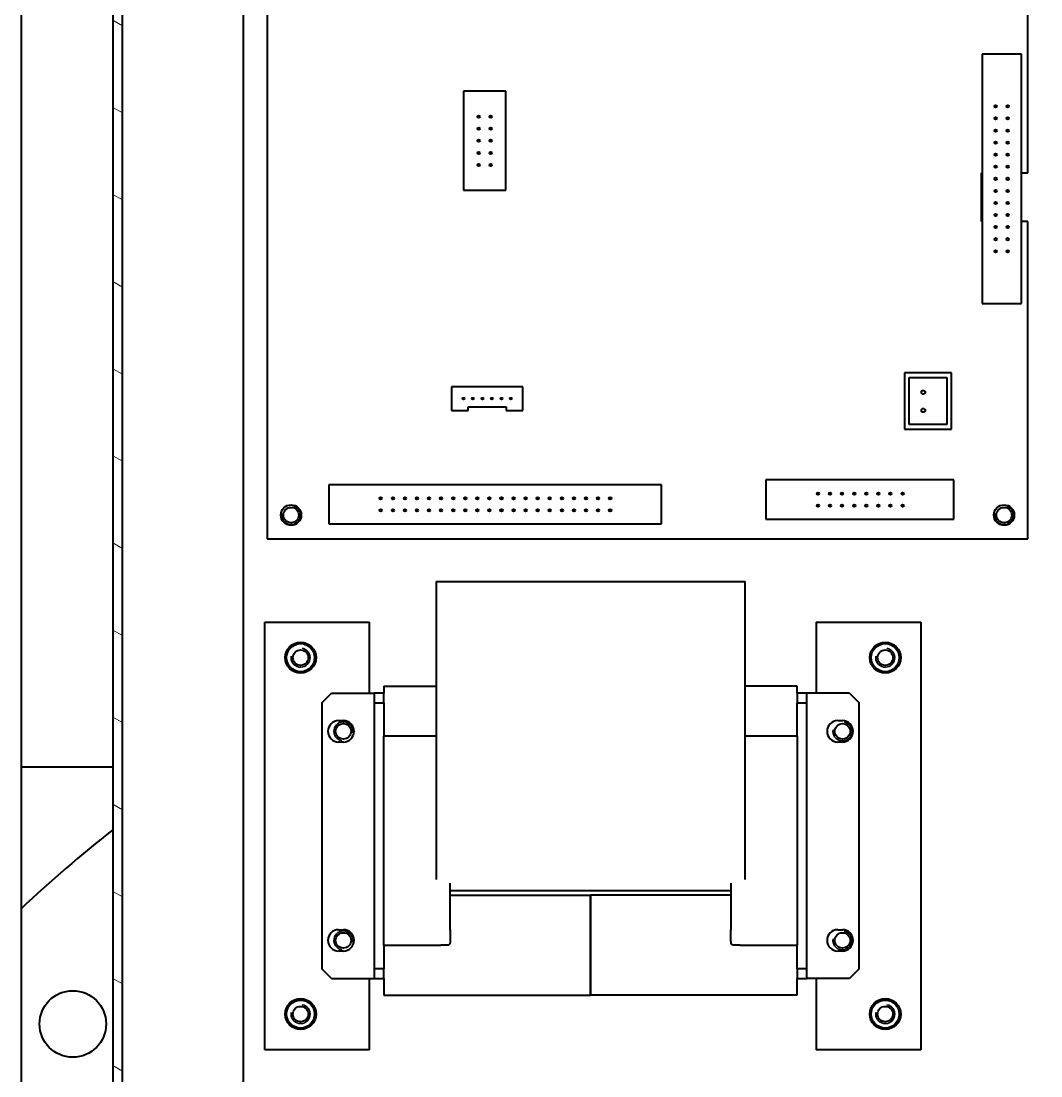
# Model space of a CAD drawing. Header units: millimetres. Extents: x 0 to 5945, y 0 to 4205.
# Drawn here: x 4195.6 to 4410.1, y 2770.4 to 2992.3 of the extents above; entities that cross this region are included whole.
import ezdxf

# ---------------------------------------------------------------- set-up
doc = ezdxf.new("R2010")
doc.units = ezdxf.units.MM
doc.header["$LTSCALE"] = 5
for name, color, linetype, lineweight in [('가시적인 것(ISO)', 3, 'Continuous', 40), ('가시적인 좁은 것(ISO)', 3, 'Continuous', 35), ('해치(ISO)', 7, 'Continuous', 18)]:
    doc.layers.add(name, color=color, linetype=linetype, lineweight=lineweight)

msp = doc.modelspace()

# ---------------------------------------------------------------- hatches: boundary and pattern name
at = {"layer": '해치(ISO)'}
h = msp.add_hatch(dxfattribs=at)
h.set_pattern_fill('ANSI31', color=256, scale=127, angle=105.000246, style=0)
h.set_pattern_definition([(150.00025, (0, 0), (-7.93744, -13.748187), [])])
h.paths.add_polyline_path([(4214.8856, 3298.3703), (4214.8856, 2618.3703), (4219.8856, 2618.3703), (4574.8856, 2618.3703), (4579.8856, 2618.3703), (4579.8856, 3298.3703)])
h.paths.add_polyline_path([(4567.8856, 2661.5226), (4577.8856, 2661.5226), (4577.8856, 2620.3703), (4216.8856, 2620.3703), (4216.8856, 3296.3703), (4577.8856, 3296.3703), (4577.8856, 2675.218), (4567.8856, 2675.218), (4567.8856, 2669.6689), (4577.8856, 2669.6689), (4577.8856, 2667.0716), (4567.8856, 2667.0716)], flags=0)

# ---------------------------------------------------------------- linework, layer by layer
at = {"layer": '가시적인 것(ISO)'}
for p, q in [((4214.8856, 3298.3703), (4214.8856, 2618.3703)), ((4216.8856, 2620.3703), (4216.8856, 3296.3703)), ((4242.3856, 2662.3703), (4242.3856, 3164.3703)), ((4247.3856, 3143.38), (4247.3856, 2883.38)), ((4407.3856, 2960.38), (4407.3856, 3143.38)), ((4195.5856, 3133.6873), (4195.5856, 2599.3928)), ((4405.7718, 2985.3318), (4397.7835, 2985.3297)), ((4397.7835, 2985.3297), (4397.7835, 2932.924)), ((4406.0385, 2985.3318), (4405.7718, 2985.3318)), ((4406.0385, 2932.924), (4406.0385, 2985.3318)), ((4288.6906, 2977.544), (4288.6906, 2956.716)), ((4297.5806, 2977.544), (4288.6906, 2977.544)), ((4297.5806, 2956.716), (4297.5806, 2977.544)), ((4397.6356, 2950.13), (4397.6356, 2960.38)), ((4397.6356, 2960.38), (4397.7835, 2960.38)), ((4406.0385, 2960.38), (4407.3856, 2960.38)), ((4288.6906, 2956.716), (4297.5806, 2956.716)), ((4397.7835, 2950.13), (4397.6356, 2950.13)), ((4407.3856, 2950.13), (4406.0385, 2950.13)), ((4407.3856, 2883.38), (4407.3856, 2950.13)), ((4397.7835, 2932.924), (4406.0385, 2932.924)), ((4381.4232, 2918.3244), (4381.4232, 2906.4377)), ((4391.3292, 2918.3244), (4381.4232, 2918.3244)), ((4382.4232, 2907.4377), (4382.4232, 2917.3244)), ((4382.4232, 2917.3244), (4390.3292, 2917.3244)), ((4390.3292, 2917.3244), (4390.3292, 2907.4377)), ((4391.3292, 2906.4377), (4391.3292, 2918.3244)), ((4286.1358, 2915.3798), (4286.1358, 2910.3802)), ((4301.1354, 2915.3798), (4286.1358, 2915.3798)), ((4301.1354, 2910.3802), (4301.1354, 2915.3798)), ((4286.1358, 2910.3802), (4289.636, 2910.3802)), ((4289.636, 2911.1304), (4297.6357, 2911.1304)), ((4289.636, 2910.3802), (4289.636, 2911.1304)), ((4297.6357, 2911.1304), (4297.6357, 2910.3802)), ((4297.6357, 2910.3802), (4301.1354, 2910.3802)), ((4381.4232, 2906.4377), (4391.3292, 2906.4377)), ((4390.3292, 2907.4377), (4382.4232, 2907.4377)), ((4330.3106, 2894.7575), (4260.3336, 2894.7575)), ((4260.3336, 2894.7575), (4260.3336, 2886.5025)), ((4330.3106, 2886.5025), (4330.3106, 2894.7575)), ((4391.8206, 2895.821), (4352.2525, 2895.7973)), ((4352.2525, 2895.7973), (4352.2525, 2887.5051)), ((4391.8206, 2887.5025), (4391.8206, 2895.821)), ((4260.3336, 2886.5025), (4330.3106, 2886.5025)), ((4352.2525, 2887.5051), (4357.5272, 2887.5025)), ((4357.5272, 2887.5025), (4391.8206, 2887.5025)), ((4247.3856, 2883.38), (4407.3856, 2883.38)), ((4282.8856, 2874.3703), (4282.8856, 2811.6688)), ((4282.8856, 2874.3703), (4347.8856, 2874.3703)), ((4347.8856, 2811.6688), (4347.8856, 2874.3703)), ((4246.8856, 2865.8703), (4268.8856, 2865.8703)), ((4246.8856, 2775.8703), (4246.8856, 2865.8703)), ((4268.8856, 2850.8703), (4268.8856, 2865.8703)), ((4362.8856, 2865.8703), (4362.8856, 2850.8703)), ((4362.8856, 2865.8703), (4384.8856, 2865.8703)), ((4384.8856, 2865.8703), (4384.8856, 2775.8703)), ((4271.8856, 2852.3703), (4271.8856, 2850.8703)), ((4271.8856, 2852.3703), (4282.8856, 2852.3703)), ((4358.8856, 2852.3703), (4347.8856, 2852.3703)), ((4358.8856, 2850.8703), (4358.8856, 2852.3703)), ((4258.8856, 2848.8703), (4260.8856, 2850.8703)), ((4260.8856, 2850.8703), (4267.8856, 2850.8703)), ((4267.8856, 2850.8703), (4269.8856, 2850.8703)), ((4269.8856, 2850.8703), (4269.8856, 2848.8703)), ((4271.8856, 2850.8703), (4269.8856, 2850.8703)), ((4271.8856, 2848.8703), (4271.8856, 2850.8703)), ((4358.8856, 2850.8703), (4358.8856, 2848.8703)), ((4360.8856, 2850.8703), (4358.8856, 2850.8703)), ((4360.8856, 2848.8703), (4360.8856, 2850.8703)), ((4362.8856, 2850.8703), (4360.8856, 2850.8703)), ((4369.8856, 2850.8703), (4362.8856, 2850.8703)), ((4369.8856, 2850.8703), (4371.8856, 2848.8703)), ((4258.8856, 2848.8703), (4258.8856, 2792.8703)), ((4269.8856, 2848.8703), (4271.8856, 2848.8703)), ((4269.8856, 2848.8703), (4269.8856, 2792.8703)), ((4271.8856, 2848.8703), (4271.8856, 2845.0718)), ((4358.8856, 2848.8703), (4360.8856, 2848.8703)), ((4358.8856, 2845.0718), (4358.8856, 2848.8703)), ((4360.8856, 2792.8703), (4360.8856, 2848.8703)), ((4371.8856, 2792.8703), (4371.8856, 2848.8703)), ((4262.3856, 2845.1203), (4263.3856, 2845.1203)), ((4271.8856, 2845.0718), (4271.8856, 2841.8703)), ((4358.8856, 2841.8703), (4358.8856, 2845.0718)), ((4367.3856, 2845.1203), (4368.3856, 2845.1203)), ((4271.8856, 2841.3703), (4271.8856, 2841.8703)), ((4282.8856, 2841.8703), (4271.8856, 2841.8703)), ((4271.8856, 2798.3703), (4271.8856, 2841.3703)), ((4358.8856, 2841.8703), (4347.8856, 2841.8703)), ((4358.8856, 2841.8703), (4358.8856, 2841.3703)), ((4358.8856, 2841.3703), (4358.8856, 2798.3703)), ((4263.3856, 2840.6203), (4262.3856, 2840.6203)), ((4368.3856, 2840.6203), (4367.3856, 2840.6203)), ((4195.5856, 2835.3703), (4214.8856, 2835.3703)), ((4285.8856, 2801.0562), (4285.8856, 2810.9486)), ((4344.8856, 2810.9486), (4344.8856, 2801.0562)), ((4285.8856, 2809.3703), (4344.8856, 2809.3703)), ((4285.8856, 2808.3703), (4315.3856, 2808.3703)), ((4315.3856, 2808.3703), (4315.3856, 2787.3703)), ((4344.8856, 2808.3703), (4315.3856, 2808.3703)), ((4315.3856, 2787.3703), (4315.3856, 2808.3703)), ((4262.3856, 2801.1203), (4263.3856, 2801.1203)), ((4367.3856, 2801.1203), (4368.3856, 2801.1203)), ((4271.8856, 2797.8703), (4271.8856, 2798.3703)), ((4271.8856, 2797.8703), (4283.8856, 2797.8703)), ((4271.8856, 2797.8703), (4271.8856, 2794.6687)), ((4285.3016, 2797.8703), (4283.8856, 2797.8703)), ((4346.8856, 2797.8703), (4345.4697, 2797.8703)), ((4346.8856, 2797.8703), (4358.8856, 2797.8703)), ((4358.8856, 2798.3703), (4358.8856, 2797.8703)), ((4358.8856, 2794.6687), (4358.8856, 2797.8703)), ((4263.3856, 2796.6203), (4262.3856, 2796.6203)), ((4271.8856, 2794.6687), (4271.8856, 2792.8703)), ((4358.8856, 2792.8703), (4358.8856, 2794.6687)), ((4368.3856, 2796.6203), (4367.3856, 2796.6203)), ((4260.8856, 2790.8703), (4258.8856, 2792.8703)), ((4269.8856, 2792.8703), (4269.8856, 2790.8703)), ((4271.8856, 2792.8703), (4269.8856, 2792.8703)), ((4271.8856, 2790.8703), (4271.8856, 2792.8703)), ((4360.8856, 2792.8703), (4358.8856, 2792.8703)), ((4358.8856, 2792.8703), (4358.8856, 2790.8703)), ((4360.8856, 2790.8703), (4360.8856, 2792.8703)), ((4371.8856, 2792.8703), (4369.8856, 2790.8703)), ((4260.8856, 2790.8703), (4267.8856, 2790.8703)), ((4267.8856, 2790.8703), (4269.8856, 2790.8703)), ((4268.8856, 2775.8703), (4268.8856, 2790.8703)), ((4269.8856, 2790.8703), (4271.8856, 2790.8703)), ((4271.8856, 2790.8703), (4271.8856, 2787.3703)), ((4358.8856, 2790.8703), (4360.8856, 2790.8703)), ((4358.8856, 2787.3703), (4358.8856, 2790.8703)), ((4362.8856, 2790.8703), (4360.8856, 2790.8703)), ((4369.8856, 2790.8703), (4362.8856, 2790.8703)), ((4362.8856, 2790.8703), (4362.8856, 2775.8703)), ((4271.8856, 2787.3703), (4315.3856, 2787.3703)), ((4358.8856, 2787.3703), (4315.3856, 2787.3703)), ((4268.8856, 2775.8703), (4246.8856, 2775.8703)), ((4384.8856, 2775.8703), (4362.8856, 2775.8703))]:
    msp.add_line(p, q, dxfattribs=at)
for centre, radius in [((4400.6156, 2974.37), 0.2499), ((4403.1556, 2974.37), 0.2499), ((4291.8656, 2972.21), 0.2499), ((4294.4056, 2972.21), 0.2499), ((4400.6156, 2971.83), 0.2499), ((4403.1556, 2971.83), 0.2499), ((4291.8656, 2969.67), 0.2499), ((4294.4056, 2969.67), 0.2499), ((4400.6156, 2969.29), 0.2499), ((4403.1556, 2969.29), 0.2499), ((4291.8656, 2967.13), 0.2499), ((4294.4056, 2967.13), 0.2499), ((4400.6156, 2966.75), 0.2499), ((4403.1556, 2966.75), 0.2499), ((4291.8656, 2964.59), 0.2499), ((4294.4056, 2964.59), 0.2499), ((4400.6156, 2964.21), 0.2499), ((4403.1556, 2964.21), 0.2499), ((4291.8656, 2962.05), 0.2499), ((4294.4056, 2962.05), 0.2499), ((4400.6156, 2961.67), 0.2499), ((4403.1556, 2961.67), 0.2499), ((4400.6156, 2959.13), 0.2499), ((4403.1556, 2959.13), 0.2499), ((4400.6156, 2956.59), 0.2499), ((4403.1556, 2956.59), 0.2499), ((4400.6156, 2954.05), 0.2499), ((4403.1556, 2954.05), 0.2499), ((4400.6156, 2951.51), 0.2499), ((4403.1556, 2951.51), 0.2499), ((4400.6156, 2948.97), 0.2499), ((4403.1556, 2948.97), 0.2499), ((4400.6156, 2946.43), 0.2499), ((4403.1556, 2946.43), 0.2499), ((4400.6156, 2943.89), 0.2499), ((4403.1556, 2943.89), 0.2499), ((4385.3856, 2914.2096), 0.4), ((4288.6356, 2912.88), 0.1998), ((4290.6359, 2912.88), 0.1998), ((4292.6357, 2912.88), 0.1998), ((4294.636, 2912.88), 0.1998), ((4296.6358, 2912.88), 0.1998), ((4298.6356, 2912.88), 0.1998), ((4385.3856, 2910.4001), 0.4), ((4363.2422, 2892.9), 0.2499), ((4365.7822, 2892.9), 0.2499), ((4368.3222, 2892.9), 0.2499), ((4370.8622, 2892.9), 0.2499), ((4373.4022, 2892.9), 0.2499), ((4375.9422, 2892.9), 0.2499), ((4378.4822, 2892.9), 0.2499), ((4381.0222, 2892.9), 0.2499), ((4252.3856, 2888.38), 2.15), ((4252.3856, 2888.3703), 1.621), ((4271.2556, 2891.9), 0.2499), ((4273.7956, 2891.9), 0.2499), ((4276.3356, 2891.9), 0.2499), ((4278.8756, 2891.9), 0.2499), ((4281.4156, 2891.9), 0.2499), ((4283.9556, 2891.9), 0.2499), ((4286.4956, 2891.9), 0.2499), ((4289.0356, 2891.9), 0.2499), ((4291.5756, 2891.9), 0.2499), ((4294.1156, 2891.9), 0.2499), ((4296.6556, 2891.9), 0.2499), ((4299.1956, 2891.9), 0.2499), ((4301.7356, 2891.9), 0.2499), ((4304.2756, 2891.9), 0.2499), ((4306.8156, 2891.9), 0.2499), ((4309.3556, 2891.9), 0.2499), ((4311.8956, 2891.9), 0.2499), ((4314.4356, 2891.9), 0.2499), ((4316.9756, 2891.9), 0.2499), ((4319.5156, 2891.9), 0.2499), ((4363.2422, 2890.36), 0.2499), ((4365.7822, 2890.36), 0.2499), ((4368.3222, 2890.36), 0.2499), ((4370.8622, 2890.36), 0.2499), ((4373.4022, 2890.36), 0.2499), ((4375.9422, 2890.36), 0.2499), ((4378.4822, 2890.36), 0.2499), ((4381.0222, 2890.36), 0.2499), ((4402.3856, 2888.38), 2.15), ((4402.3856, 2888.3703), 1.621), ((4271.2556, 2889.36), 0.2499), ((4273.7956, 2889.36), 0.2499), ((4276.3356, 2889.36), 0.2499), ((4278.8756, 2889.36), 0.2499), ((4281.4156, 2889.36), 0.2499), ((4283.9556, 2889.36), 0.2499), ((4286.4956, 2889.36), 0.2499), ((4289.0356, 2889.36), 0.2499), ((4291.5756, 2889.36), 0.2499), ((4294.1156, 2889.36), 0.2499), ((4296.6556, 2889.36), 0.2499), ((4299.1956, 2889.36), 0.2499), ((4301.7356, 2889.36), 0.2499), ((4304.2756, 2889.36), 0.2499), ((4306.8156, 2889.36), 0.2499), ((4309.3556, 2889.36), 0.2499), ((4311.8956, 2889.36), 0.2499), ((4314.4356, 2889.36), 0.2499), ((4316.9756, 2889.36), 0.2499), ((4319.5156, 2889.36), 0.2499), ((4254.3856, 2858.3703), 3.25), ((4254.3856, 2858.3703), 2.95), ((4377.3856, 2858.3703), 3.25), ((4377.3856, 2858.3703), 2.95), ((4254.3856, 2858.3703), 1.621), ((4377.3856, 2858.3703), 1.621), ((4263.3856, 2842.8703), 1.621), ((4368.3856, 2842.8703), 1.621), ((4263.3856, 2798.8703), 1.621), ((4368.3856, 2798.8703), 1.621), ((4206.4668, 2781.2891), 7), ((4254.3856, 2783.3703), 3.25), ((4254.3856, 2783.3703), 2.95), ((4377.3856, 2783.3703), 3.25), ((4377.3856, 2783.3703), 2.95), ((4254.3856, 2783.3703), 1.621), ((4377.3856, 2783.3703), 1.621)]:
    msp.add_circle(centre, radius, dxfattribs=at)
for centre, radius, start, end in [((4262.3856, 2842.8703), 2.25, 90, 270), ((4263.3856, 2842.8703), 2.25, 270, 90), ((4367.3856, 2842.8703), 2.25, 90, 270), ((4368.3856, 2842.8703), 2.25, 270, 90), ((4397.3856, 2590.3703), 295, 128.217185, 133.162339), ((4262.3856, 2798.8703), 2.25, 90, 270), ((4263.3856, 2798.8703), 2.25, 270, 90), ((4367.3856, 2798.8703), 2.25, 90, 270), ((4368.3856, 2798.8703), 2.25, 270, 90)]:
    msp.add_arc(centre, radius, start, end, dxfattribs=at)
for points, knots in [([(4285.8856, 2801.0562), (4285.8856, 2801.0148), (4285.8855, 2800.9734), (4285.8803, 2800.0975), (4285.8365, 2799.2173), (4285.8264, 2798.3703)], [1.294426007, 1.294426007, 1.294426007, 1.294426007, 1.306831764, 1.306831764, 1.555977011, 1.555977011, 1.555977011, 1.555977011]), ([(4344.9449, 2798.3703), (4344.9348, 2799.2173), (4344.8909, 2800.0975), (4344.8858, 2800.9734), (4344.8856, 2801.0148), (4344.8856, 2801.0562)], [1.654927903, 1.654927903, 1.654927903, 1.654927903, 1.90407315, 1.90407315, 1.916478907, 1.916478907, 1.916478907, 1.916478907]), ([(4285.8264, 2798.3703), (4285.8258, 2798.3169), (4285.8165, 2798.2639), (4285.7774, 2798.1521), (4285.7442, 2798.0957), (4285.6572, 2797.9971), (4285.6038, 2797.9564), (4285.5069, 2797.9081), (4285.4674, 2797.894), (4285.3858, 2797.875), (4285.3437, 2797.8703), (4285.3016, 2797.8703)], [0.2448679557, 0.2448679557, 0.2448679557, 0.2448679557, 0.2609695962, 0.2609695962, 0.2804815447, 0.2804815447, 0.3004687994, 0.3004687994, 0.3129896745, 0.3129896745, 0.3256312289, 0.3256312289, 0.3256312289, 0.3256312289]), ([(4345.4697, 2797.8703), (4345.3971, 2797.8703), (4345.3253, 2797.8843), (4345.1951, 2797.9389), (4345.1376, 2797.9775), (4345.043, 2798.0733), (4345.0063, 2798.1287), (4344.958, 2798.2472), (4344.9456, 2798.3084), (4344.9449, 2798.3703)], [0, 0, 0, 0, 0.0217603508, 0.0217603508, 0.0423780782, 0.0423780782, 0.0622064976, 0.0622064976, 0.080845966, 0.080845966, 0.080845966, 0.080845966])]:
    msp.add_open_spline(points, degree=3, knots=knots, dxfattribs=at)
at = {"layer": '가시적인 좁은 것(ISO)'}
for centre, start, end in [((4252.3856, 2888.3703), 170, 80), ((4402.3856, 2888.3703), 170, 80), ((4254.3856, 2858.3703), 170, 80), ((4377.3856, 2858.3703), 170, 80), ((4263.3856, 2842.8703), 350, 260), ((4368.3856, 2842.8703), 170, 80), ((4263.3856, 2798.8703), 350, 260), ((4368.3856, 2798.8703), 170, 80), ((4254.3856, 2783.3703), 170, 80), ((4377.3856, 2783.3703), 170, 80)]:
    msp.add_arc(centre, 2, start, end, dxfattribs=at)

doc.saveas('drawing.dxf')
